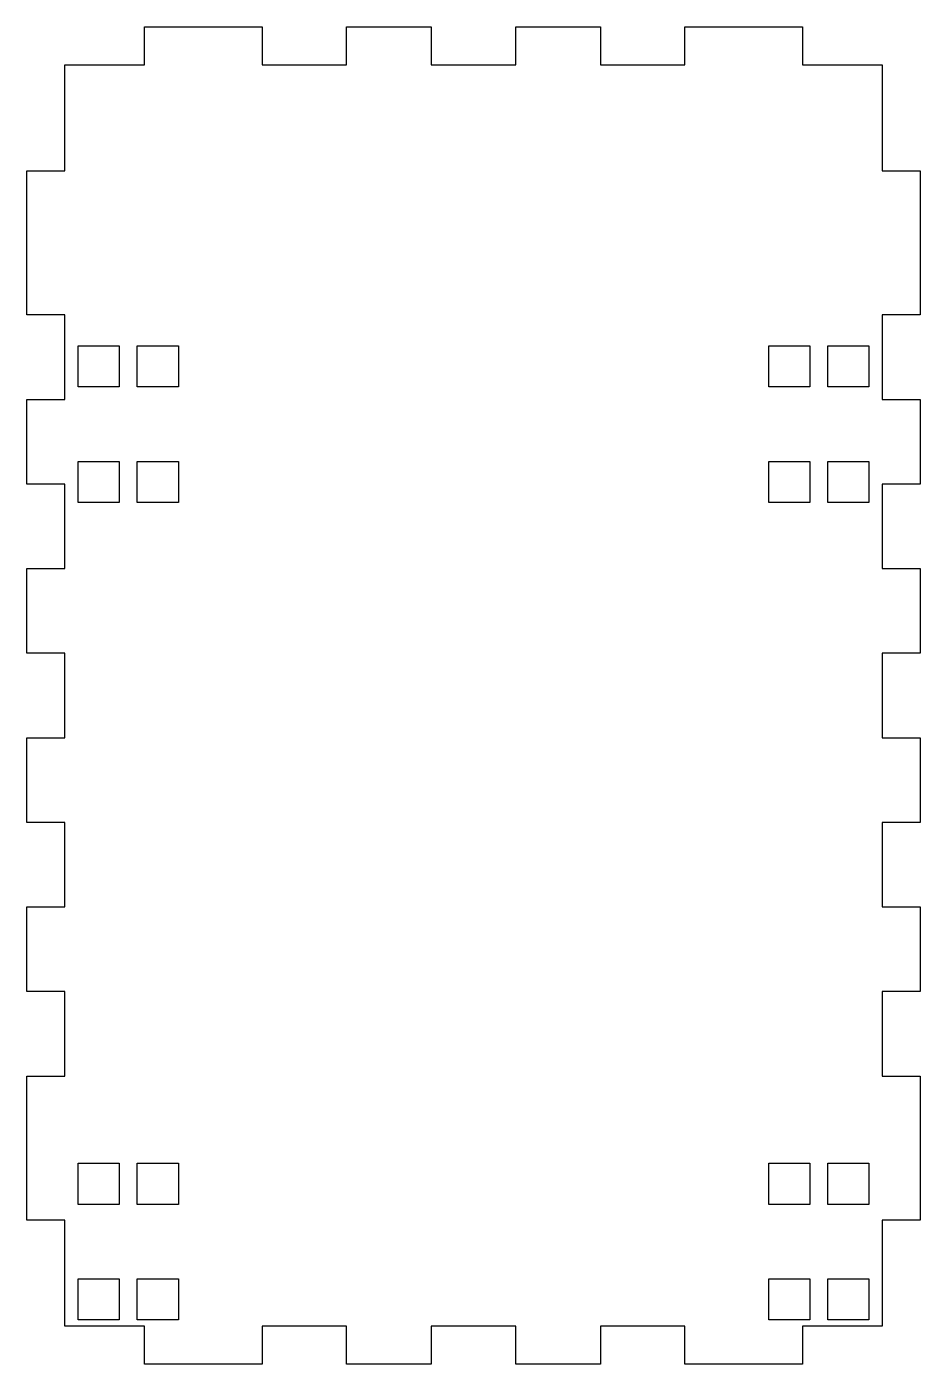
# Model space of a CAD drawing. Header units: millimetres. Extents: x 2.1 to 65.5, y 0.9 to 95.8.
import ezdxf

# ---------------------------------------------------------------- set-up
doc = ezdxf.new("R2010")
doc.units = ezdxf.units.MM
doc.header["$MEASUREMENT"] = 0

msp = doc.modelspace()

# ---------------------------------------------------------------- linework, layer by layer
at = {"linetype": 'ByBlock'}
msp.add_lwpolyline([(4.807, 3.572), (4.807, 11.097), (2.107, 11.097), (2.107, 21.322), (4.807, 21.322), (4.807, 27.322), (2.107, 27.322), (2.107, 33.322), (4.807, 33.322), (4.807, 39.322), (2.107, 39.322), (2.107, 45.322), (4.807, 45.322), (4.807, 51.322), (2.107, 51.322), (2.107, 57.322), (4.807, 57.322), (4.807, 63.322), (2.107, 63.322), (2.107, 69.322), (4.807, 69.322), (4.807, 75.322), (2.107, 75.322), (2.107, 85.547), (4.807, 85.547), (4.807, 93.072), (10.457, 93.072), (10.457, 95.772), (18.807, 95.772), (18.807, 93.072), (24.807, 93.072), (24.807, 95.772), (30.807, 95.772), (30.807, 93.072), (36.807, 93.072), (36.807, 95.772), (42.807, 95.772), (42.807, 93.072), (48.807, 93.072), (48.807, 95.772), (57.157, 95.772), (57.157, 93.072), (62.807, 93.072), (62.807, 85.547), (65.507, 85.547), (65.507, 75.322), (62.807, 75.322), (62.807, 69.322), (65.507, 69.322), (65.507, 63.322), (62.807, 63.322), (62.807, 57.322), (65.507, 57.322), (65.507, 51.322), (62.807, 51.322), (62.807, 45.322), (65.507, 45.322), (65.507, 39.322), (62.807, 39.322), (62.807, 33.322), (65.507, 33.322), (65.507, 27.322), (62.807, 27.322), (62.807, 21.322), (65.507, 21.322), (65.507, 11.097), (62.807, 11.097), (62.807, 3.572), (57.157, 3.572), (57.157, 0.872), (48.807, 0.872), (48.807, 3.572), (42.807, 3.572), (42.807, 0.872), (36.807, 0.872), (36.807, 3.572), (30.807, 3.572), (30.807, 0.872), (24.807, 0.872), (24.807, 3.572), (18.807, 3.572), (18.807, 0.872), (10.457, 0.872), (10.457, 3.572), (4.807, 3.572)], dxfattribs=at)
for points in [[(8.663, 73.128), (8.663, 70.216), (5.751, 70.216), (5.751, 73.128)], [(9.951, 73.128), (12.863, 73.128), (12.863, 70.216), (9.951, 70.216)], [(57.663, 73.128), (57.663, 70.216), (54.751, 70.216), (54.751, 73.128)], [(58.951, 73.128), (61.863, 73.128), (61.863, 70.216), (58.951, 70.216)], [(5.751, 62.016), (5.751, 64.928), (8.663, 64.928), (8.663, 62.016)], [(9.951, 62.016), (9.951, 64.928), (12.863, 64.928), (12.863, 62.016)], [(54.751, 62.016), (54.751, 64.928), (57.663, 64.928), (57.663, 62.016)], [(58.951, 62.016), (58.951, 64.928), (61.863, 64.928), (61.863, 62.016)], [(8.663, 15.128), (8.663, 12.216), (5.751, 12.216), (5.751, 15.128)], [(9.951, 15.128), (12.863, 15.128), (12.863, 12.216), (9.951, 12.216)], [(57.663, 15.128), (57.663, 12.216), (54.751, 12.216), (54.751, 15.128)], [(58.951, 15.128), (61.863, 15.128), (61.863, 12.216), (58.951, 12.216)], [(5.751, 4.016), (5.751, 6.928), (8.663, 6.928), (8.663, 4.016)], [(9.951, 4.016), (9.951, 6.928), (12.863, 6.928), (12.863, 4.016)], [(54.751, 4.016), (54.751, 6.928), (57.663, 6.928), (57.663, 4.016)], [(58.951, 4.016), (58.951, 6.928), (61.863, 6.928), (61.863, 4.016)]]:
    msp.add_lwpolyline(points, close=True)

doc.saveas('drawing.dxf')
